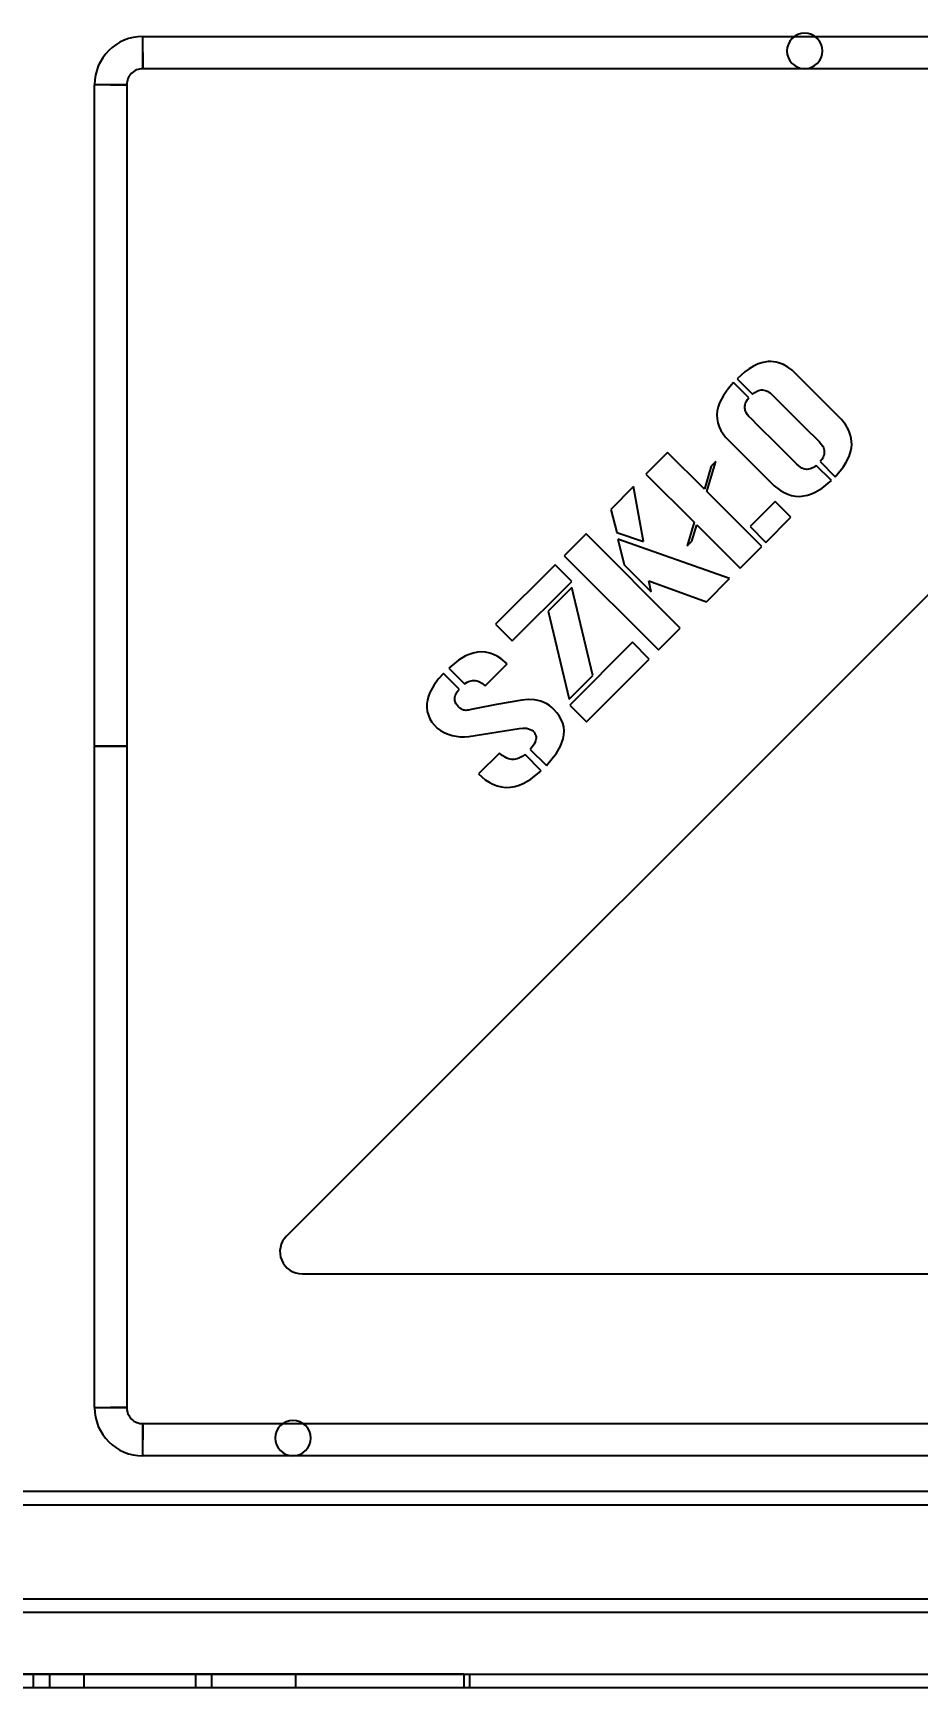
# Model space of a CAD drawing. Header units: millimetres. Extents: x 10366 to 13995, y 24552 to 29685.
# Drawn here: x 12901.8 to 13101.2, y 26691.2 to 27065.4 of the extents above; entities that cross this region are included whole.
import ezdxf

# ---------------------------------------------------------------- set-up
doc = ezdxf.new("R2010")
doc.units = ezdxf.units.MM
doc.header["$LTSCALE"] = 3
doc.layers.add('DomyÅ›lny', color=7, linetype='Continuous')
doc.styles.get("Standard").update_dxf_attribs({"font": 'arial.ttf'})
doc.dimstyles.new('MATEUSZ', dxfattribs={"dimtxt": 35, "dimasz": 16, "dimexe": 0.18, "dimexo": 0.0625, "dimgap": 0.09, "dimtad": 0, "dimdec": 0, "dimdsep": 46, "dimtxsty": 'Standard', "dimblk": 'DOT', "dimcen": 0.09, "dimse1": 1, "dimse2": 1, "dimadec": 0, "dimazin": 0, "dimtfac": 1, "dimtdec": 0, "dimtofl": 0, "dimtmove": 0, "dimatfit": 3, "dimfxl": 1, "dimtolj": 1, "dimtzin": 0, "dimlwd": 9, "dimlwe": 9, "dimarcsym": 0})

# ---------------------------------------------------------------- blocks, each defined once
blk = doc.blocks.new('_Dot')
at = {"color": 0, "linetype": 'ByBlock', "lineweight": -2}
blk.add_line((-0.5, 0), (-1, 0), dxfattribs=at)
at = {"color": 0, "linetype": 'ByBlock', "const_width": 0.5}
blk.add_lwpolyline([(-0.25, 0, 1), (0.25, 0, 1)], format="xyb", close=True, dxfattribs=at)
blk = doc.blocks.new('*D17')
at = {"color": 0, "lineweight": 9, "transparency": 16777216}
for p, q in [((12534.53, 26520.14), (12866.99, 26520.14)), ((13276.53, 26520.14), (12944.07, 26520.14))]:
    blk.add_line(p, q, dxfattribs=at)
at = {"layer": 'Defpoints', "color": 0, "transparency": 16777216}
for p in [(12518.53, 26720.42), (13292.53, 26720.42), (13292.53, 26520.14)]:
    blk.add_point(p, dxfattribs=at)
at = {"color": 0, "lineweight": 9, "transparency": 16777216, "xscale": 16, "yscale": 16, "zscale": 16, "rotation": 180}
blk.add_blockref('_Dot', (12518.53, 26520.14), dxfattribs=at)
at = {"color": 0, "lineweight": 9, "transparency": 16777216, "xscale": 16, "yscale": 16, "zscale": 16}
blk.add_blockref('_Dot', (13292.53, 26520.14), dxfattribs=at)
at = {"color": 0, "transparency": 16777216, "insert": (12905.53, 26520.14), "char_height": 35, "attachment_point": 5}
blk.add_mtext('\\A1;774', dxfattribs=at)

msp = doc.modelspace()

# ---------------------------------------------------------------- linework, layer by layer
at = {"layer": 'DomyÅ›lny'}
for p, q in [((12926.49, 27064.65), (13224.73, 27064.65)), ((13224.73, 27057.39), (12926.49, 27057.39)), ((12915.61, 26904.65), (12915.61, 27053.77)), ((12922.86, 27053.77), (12922.86, 26904.65)), ((13190.74, 27026.09), (12958.87, 26794.21)), ((13063.07, 26983.16), (13059.61, 26986.62)), ((13060.44, 26987.49), (13063.9, 26984.02)), ((13044.77, 26970.88), (13039.9, 26966.01)), ((13053.05, 26962.61), (13044.77, 26970.88)), ((13054.59, 26967.75), (13053.05, 26962.61)), ((13053.61, 26962.04), (13055.66, 26968.81)), ((13055.66, 26968.81), (13054.59, 26967.75)), ((13081.68, 26964.54), (13078.28, 26967.94)), ((13079.13, 26968.8), (13082.53, 26965.39)), ((13037.06, 26963.16), (13031.94, 26958.04)), ((13039.3, 26950.77), (13037.06, 26963.16)), ((13039.9, 26966.01), (13050.79, 26955.12)), ((13065.99, 26949.67), (13053.61, 26962.04)), ((13069.02, 26959.8), (13063.38, 26954.15)), ((13072.57, 26956.25), (13069.02, 26959.8)), ((13031.94, 26958.04), (13033.3, 26952.83)), ((13066.93, 26950.6), (13072.57, 26956.25)), ((13026.39, 26952.5), (13021.48, 26947.58)), ((13047.6, 26931.28), (13026.39, 26952.5)), ((13033.3, 26952.83), (13039.3, 26950.77)), ((13050.79, 26955.12), (13049.19, 26949.81)), ((13050.24, 26950.86), (13051.36, 26954.56)), ((13051.36, 26954.56), (13061.12, 26944.8)), ((13063.38, 26954.15), (13066.93, 26950.6)), ((13033.54, 26951.34), (13034.96, 26945.51)), ((13058.74, 26942.42), (13033.54, 26951.34)), ((13049.19, 26949.81), (13050.24, 26950.86)), ((13061.12, 26944.8), (13065.99, 26949.67)), ((13019.41, 26945.51), (13006.01, 26932.12)), ((13023.16, 26941.76), (13019.41, 26945.51)), ((13021.48, 26947.58), (13042.69, 26926.37)), ((13034.96, 26945.51), (13041.05, 26939.43)), ((13009.77, 26928.36), (13023.16, 26941.76)), ((13040.53, 26941.96), (13053.53, 26937.21)), ((13041.05, 26939.43), (13040.53, 26941.96)), ((13053.53, 26937.21), (13058.74, 26942.42)), ((13023.22, 26940.44), (13017.84, 26935.05)), ((13027.95, 26920.6), (13023.22, 26940.44)), ((13017.84, 26935.05), (13022.55, 26915.21)), ((13006.01, 26932.12), (13009.77, 26928.36)), ((13042.69, 26926.37), (13047.6, 26931.28)), ((13036.87, 26928.06), (13022.71, 26913.9)), ((13040.62, 26924.3), (13036.87, 26928.06)), ((12995.45, 26922.26), (12999.03, 26918.68)), ((13003.67, 26918.24), (13008.58, 26923.19)), ((13026.49, 26910.17), (13040.62, 26924.3)), ((12997.81, 26917.49), (12994.25, 26921.06)), ((13022.55, 26915.21), (13027.95, 26920.6)), ((13022.71, 26913.9), (13026.49, 26910.17)), ((12915.61, 26755.52), (12915.61, 26904.65)), ((12922.86, 26904.65), (12922.86, 26755.52)), ((13013.8, 26903.91), (13017.46, 26900.26)), ((13006.85, 26903.09), (13002.16, 26898.39)), ((13016.3, 26899.1), (13012.63, 26902.76)), ((12962.4, 26785.68), (13179.28, 26785.68)), ((12926.49, 26751.9), (13224.73, 26751.9)), ((13224.73, 26744.65), (12926.49, 26744.65)), ((13249.16, 26736.59), (12565.34, 26736.59)), ((13252.25, 26733.5), (12562.25, 26733.5)), ((12538.53, 26712.42), (13272.53, 26712.42)), ((12538.53, 26709.42), (13272.53, 26709.42)), ((12521.53, 26695.42), (13289.53, 26695.42)), ((12901.79, 26695.42), (12901.79, 26692.42)), ((12905.56, 26692.42), (12905.56, 26695.42)), ((12913.28, 26692.42), (12913.28, 26695.42)), ((12938.39, 26695.42), (12938.39, 26692.42)), ((12942.04, 26692.42), (12942.04, 26695.42)), ((12960.93, 26695.42), (12960.93, 26692.42)), ((12998.82, 26695.42), (12998.82, 26692.42)), ((13000.12, 26695.42), (13000.12, 26692.42)), ((12521.53, 26692.42), (13289.53, 26692.42))]:
    msp.add_line(p, q, dxfattribs=at)
for points in [[(12926.49, 27061.02, 0), (12926.49, 27064.65, 0)], [(12926.49, 27057.39, 0), (12926.12, 27057.38, 0), (12925.76, 27057.32, 0), (12925.41, 27057.23, 0), (12925.07, 27057.11, 0), (12924.74, 27056.95, 0), (12924.44, 27056.76, 0), (12924.15, 27056.54, 0), (12923.89, 27056.3, 0), (12923.66, 27056.04, 0), (12923.45, 27055.75, 0), (12923.27, 27055.45, 0), (12923.12, 27055.13, 0), (12923.01, 27054.8, 0), (12922.93, 27054.46, 0), (12922.88, 27054.12, 0), (12922.86, 27053.77, 0)], [(12919.23, 27053.77, 0), (12915.61, 27053.77, 0)], [(13082.53, 26965.39, 0), (13084.31, 26967.52, 0), (13085.05, 26968.69, 0), (13085.66, 26969.93, 0), (13086.08, 26971.25, 0), (13086.2, 26971.94, 0), (13086.26, 26972.63, 0), (13086.25, 26973.32, 0), (13086.17, 26974.01, 0), (13086.02, 26974.69, 0), (13085.8, 26975.35, 0), (13085.53, 26975.99, 0), (13084.83, 26977.18, 0), (13083.98, 26978.28, 0), (13076.18, 26986.14, 0), (13072.83, 26989.4, 0), (13071.89, 26990.1, 0), (13070.88, 26990.68, 0), (13069.79, 26991.1, 0), (13069.22, 26991.24, 0), (13068.64, 26991.33, 0), (13068.05, 26991.36, 0), (13067.47, 26991.35, 0), (13066.31, 26991.17, 0), (13065.2, 26990.82, 0), (13064.14, 26990.32, 0), (13063.14, 26989.72, 0), (13062.19, 26989.03, 0), (13060.44, 26987.49, 0)], [(13059.61, 26986.62, 0), (13058.4, 26985.22, 0), (13057.34, 26983.71, 0), (13056.49, 26982.06, 0), (13056.18, 26981.19, 0), (13055.97, 26980.28, 0), (13055.88, 26979.36, 0), (13055.91, 26978.44, 0), (13056.08, 26977.53, 0), (13056.37, 26976.65, 0), (13056.77, 26975.82, 0), (13057.27, 26975.04, 0), (13057.84, 26974.31, 0), (13058.48, 26973.64, 0)], [(13078.28, 26967.94, 0), (13077.65, 26967.49, 0), (13077.3, 26967.31, 0), (13076.94, 26967.18, 0), (13076.56, 26967.09, 0), (13076.17, 26967.06, 0), (13075.78, 26967.09, 0), (13075.41, 26967.19, 0), (13075.05, 26967.33, 0), (13074.71, 26967.52, 0), (13074.39, 26967.75, 0), (13073.82, 26968.27, 0), (13069.43, 26972.66, 0), (13065.04, 26977.05, 0), (13063.73, 26978.35, 0), (13063.09, 26979.01, 0), (13062.79, 26979.37, 0), (13062.54, 26979.75, 0), (13062.35, 26980.17, 0), (13062.28, 26980.39, 0), (13062.22, 26980.62, 0), (13062.19, 26980.84, 0), (13062.18, 26981.07, 0), (13062.2, 26981.31, 0), (13062.23, 26981.53, 0), (13062.36, 26981.98, 0), (13062.55, 26982.4, 0), (13062.79, 26982.79, 0), (13063.07, 26983.16, 0)], [(13063.9, 26984.02, 0), (13064.4, 26984.4, 0), (13064.94, 26984.71, 0), (13065.23, 26984.82, 0), (13065.53, 26984.91, 0), (13065.84, 26984.96, 0), (13066.16, 26984.97, 0), (13066.47, 26984.94, 0), (13066.77, 26984.87, 0), (13067.07, 26984.77, 0), (13067.35, 26984.63, 0), (13067.62, 26984.47, 0), (13067.87, 26984.29, 0), (13068.33, 26983.88, 0)], [(13068.33, 26983.88, 0), (13075.42, 26976.79, 0), (13078.97, 26973.24, 0), (13079.39, 26972.77, 0), (13079.74, 26972.25, 0), (13079.88, 26971.97, 0), (13079.98, 26971.68, 0), (13080.05, 26971.37, 0), (13080.08, 26971.06, 0), (13080.07, 26970.74, 0), (13080.02, 26970.43, 0), (13079.94, 26970.13, 0), (13079.82, 26969.84, 0), (13079.51, 26969.29, 0), (13079.13, 26968.8, 0)], [(13058.48, 26973.64, 0), (13068.77, 26963.37, 0), (13070.23, 26962.27, 0), (13071.02, 26961.81, 0), (13071.85, 26961.44, 0), (13072.72, 26961.17, 0), (13073.61, 26961.01, 0), (13074.52, 26960.97, 0), (13075.43, 26961.05, 0), (13076.32, 26961.24, 0), (13077.18, 26961.52, 0), (13078.01, 26961.89, 0), (13079.58, 26962.82, 0), (13081.68, 26964.54, 0)], [(13008.58, 26923.19, 0), (13007.16, 26924.4, 0), (13006.38, 26924.91, 0), (13005.55, 26925.33, 0), (13004.67, 26925.65, 0), (13003.75, 26925.84, 0), (13002.82, 26925.9, 0), (13001.89, 26925.83, 0), (13000.97, 26925.64, 0), (13000.08, 26925.35, 0), (12999.23, 26924.98, 0), (12997.62, 26924.03, 0), (12995.45, 26922.26, 0)], [(12994.25, 26921.06, 0), (12993.09, 26919.74, 0), (12992.05, 26918.31, 0), (12991.2, 26916.77, 0), (12990.88, 26915.95, 0), (12990.64, 26915.1, 0), (12990.51, 26914.22, 0), (12990.49, 26913.34, 0), (12990.61, 26912.47, 0), (12990.85, 26911.62, 0), (12991.21, 26910.82, 0), (12991.66, 26910.07, 0), (12992.2, 26909.37, 0), (12992.8, 26908.72, 0)], [(12999.03, 26918.68, 0), (12999.57, 26919.04, 0), (12999.86, 26919.19, 0), (13000.16, 26919.31, 0), (13000.47, 26919.4, 0), (13000.79, 26919.46, 0), (13001.11, 26919.48, 0), (13001.43, 26919.46, 0), (13001.75, 26919.4, 0), (13002.06, 26919.31, 0), (13002.36, 26919.18, 0), (13002.92, 26918.86, 0), (13003.67, 26918.24, 0)], [(12997.37, 26913.86, 0), (12997.21, 26914.05, 0), (12997.06, 26914.26, 0), (12996.94, 26914.48, 0), (12996.86, 26914.72, 0), (12996.8, 26914.97, 0), (12996.78, 26915.23, 0), (12996.79, 26915.48, 0), (12996.83, 26915.73, 0), (12996.9, 26915.98, 0), (12997.1, 26916.44, 0), (12997.36, 26916.88, 0), (12997.81, 26917.49, 0)], [(13019.22, 26912.84, 0), (13018.7, 26913.35, 0), (13018.14, 26913.8, 0), (13017.53, 26914.2, 0), (13016.89, 26914.53, 0), (13016.21, 26914.79, 0), (13015.52, 26914.98, 0), (13014.8, 26915.1, 0), (13013.36, 26915.17, 0), (13011.93, 26915.02, 0), (13006.24, 26914.01, 0), (13001.63, 26913.12, 0), (13000.48, 26912.89, 0), (12999.91, 26912.77, 0), (12999.62, 26912.73, 0), (12999.33, 26912.71, 0), (12999.03, 26912.74, 0), (12998.75, 26912.8, 0), (12998.47, 26912.9, 0), (12998.21, 26913.04, 0), (12997.97, 26913.21, 0), (12997.75, 26913.41, 0), (12997.55, 26913.62, 0), (12997.37, 26913.86, 0)], [(13017.46, 26900.26, 0), (13019.72, 26903.05, 0), (13020.61, 26904.61, 0), (13020.96, 26905.44, 0), (13021.23, 26906.3, 0), (13021.4, 26907.18, 0), (13021.45, 26908.08, 0), (13021.37, 26908.98, 0), (13021.15, 26909.85, 0), (13020.81, 26910.68, 0), (13020.36, 26911.46, 0), (13019.82, 26912.18, 0), (13019.22, 26912.84, 0)], [(12992.8, 26908.72, 0), (12993.58, 26908.19, 0), (12994.41, 26907.73, 0), (12995.28, 26907.36, 0), (12996.18, 26907.07, 0), (12997.11, 26906.87, 0), (12998.05, 26906.77, 0), (12999, 26906.76, 0), (12999.94, 26906.83, 0)], [(12999.94, 26906.83, 0), (13011.33, 26908.65, 0)], [(13011.33, 26908.65, 0), (13012.15, 26908.73, 0), (13012.57, 26908.72, 0), (13012.98, 26908.67, 0), (13013.39, 26908.57, 0), (13013.78, 26908.42, 0), (13014.15, 26908.23, 0), (13014.49, 26908, 0)], [(13014.49, 26908, 0), (13014.69, 26907.78, 0), (13014.85, 26907.54, 0), (13014.98, 26907.29, 0), (13015.07, 26907.01, 0), (13015.11, 26906.72, 0), (13015.11, 26906.43, 0), (13015.07, 26906.15, 0), (13015.01, 26905.87, 0), (13014.91, 26905.59, 0), (13014.66, 26905.08, 0), (13014.34, 26904.59, 0), (13013.8, 26903.91, 0)], [(13012.63, 26902.76, 0), (13011.97, 26902.29, 0), (13011.26, 26901.92, 0), (13010.87, 26901.79, 0), (13010.48, 26901.7, 0), (13010.08, 26901.66, 0), (13009.67, 26901.66, 0), (13009.28, 26901.71, 0), (13008.88, 26901.81, 0), (13008.51, 26901.96, 0), (13008.14, 26902.13, 0), (13007.47, 26902.57, 0), (13006.85, 26903.09, 0)], [(13002.16, 26898.39, 0), (13003.68, 26897.07, 0), (13004.52, 26896.52, 0), (13005.41, 26896.05, 0), (13006.34, 26895.69, 0), (13007.32, 26895.45, 0), (13008.32, 26895.35, 0), (13009.32, 26895.39, 0), (13010.31, 26895.56, 0), (13011.28, 26895.84, 0), (13012.21, 26896.23, 0), (13013.95, 26897.22, 0), (13016.3, 26899.1, 0)], [(12958.87, 26794.21, 0), (12958.39, 26793.65, 0), (12957.99, 26793.03, 0), (12957.69, 26792.36, 0), (12957.5, 26791.65, 0), (12957.41, 26790.92, 0), (12957.43, 26790.18, 0), (12957.55, 26789.46, 0), (12957.79, 26788.76, 0), (12958.12, 26788.1, 0), (12958.54, 26787.5, 0), (12959.05, 26786.97, 0), (12959.63, 26786.52, 0), (12960.27, 26786.15, 0), (12960.95, 26785.89, 0), (12961.67, 26785.73, 0), (12962.4, 26785.68, 0)], [(12915.61, 26755.52, 0), (12915.61, 26755.52, 0), (12915.61, 26755.52, 0), (12915.61, 26755.52, 0), (12915.61, 26755.52, 0), (12915.61, 26755.52, 0), (12915.61, 26755.52, 0), (12915.61, 26755.52, 0), (12915.61, 26755.52, 0), (12915.61, 26755.52, 0), (12915.61, 26755.52, 0), (12915.61, 26755.52, 0), (12915.61, 26755.52, 0), (12915.61, 26755.52, 0), (12915.63, 26755.52, 0), (12915.71, 26755.52, 0), (12916.05, 26755.52, 0), (12919.23, 26755.52, 0)], [(12922.86, 26755.52, 0), (12922.88, 26755.17, 0), (12922.93, 26754.8, 0), (12923.02, 26754.45, 0), (12923.15, 26754.11, 0), (12923.31, 26753.78, 0), (12923.49, 26753.48, 0), (12923.71, 26753.19, 0), (12923.95, 26752.93, 0), (12924.22, 26752.7, 0), (12924.5, 26752.49, 0), (12924.81, 26752.31, 0), (12925.13, 26752.16, 0), (12925.45, 26752.05, 0), (12925.79, 26751.97, 0), (12926.14, 26751.92, 0), (12926.49, 26751.9, 0)], [(12926.49, 26744.65, 0), (12926.49, 26744.65, 0), (12926.49, 26744.65, 0), (12926.49, 26744.65, 0), (12926.49, 26744.65, 0), (12926.49, 26744.65, 0), (12926.49, 26744.65, 0), (12926.49, 26744.65, 0), (12926.49, 26744.65, 0), (12926.49, 26744.65, 0), (12926.49, 26744.65, 0), (12926.49, 26744.65, 0), (12926.49, 26744.65, 0), (12926.49, 26744.65, 0), (12926.49, 26744.67, 0), (12926.49, 26744.75, 0), (12926.49, 26745.09, 0), (12926.49, 26748.27, 0)], [(12882.89, 26695.42, 0), (12925.2, 26695.42, 0), (12950.3, 26695.42, 0), (12956.7, 26695.42, 0), (12959.92, 26695.42, 0), (12960.73, 26695.42, 0), (12960.92, 26695.42, 0), (12960.93, 26695.42, 0), (12960.93, 26695.42, 0), (12960.93, 26695.42, 0), (12960.93, 26695.42, 0), (12960.93, 26695.42, 0), (12960.93, 26695.42, 0), (12960.93, 26695.42, 0), (12960.93, 26695.42, 0), (12960.93, 26695.42, 0), (12960.91, 26695.42, 0), (12946.52, 26695.42, 0), (12946.21, 26695.42, 0), (12912.17, 26695.42, 0), (12903.65, 26695.42, 0), (12899.49, 26695.42, 0)], [(12899.43, 26695.42, 0), (12909.21, 26695.42, 0), (12911.67, 26695.42, 0), (12912.9, 26695.42, 0), (12913.27, 26695.42, 0), (12913.28, 26695.42, 0), (12913.28, 26695.42, 0), (12913.28, 26695.42, 0), (12913.28, 26695.42, 0), (12913.28, 26695.42, 0), (12913.28, 26695.42, 0), (12913.28, 26695.42, 0), (12913.28, 26695.42, 0), (12913.28, 26695.42, 0), (12913.28, 26695.42, 0), (12913.28, 26695.42, 0), (12913.27, 26695.42, 0), (12913.13, 26695.42, 0), (12890.17, 26695.42, 0)]]:
    msp.add_polyline3d(points, dxfattribs=at)
for points in [[(12926.49, 27061.02, 0), (12926.49, 27057.39, 0)], [(12919.23, 27053.77, 0), (12922.86, 27053.77, 0)], [(12919.23, 26904.65, 0), (12915.61, 26904.65, 0)], [(12919.23, 26904.65, 0), (12915.61, 26904.65, 0)], [(12919.23, 26904.65, 0), (12922.86, 26904.65, 0)], [(12919.23, 26904.65, 0), (12922.86, 26904.65, 0)], [(12919.23, 26755.52, 0), (12922.86, 26755.52, 0)], [(12926.49, 26748.27, 0), (12926.49, 26751.9, 0)], [(12957.26, 26695.42, 0), (12946.94, 26695.42, 0), (12942.04, 26695.42, 0), (12942.04, 26695.42, 0), (12942.04, 26695.42, 0), (12942.04, 26695.42, 0), (12942.04, 26695.42, 0), (12942.04, 26695.42, 0), (12942.04, 26695.42, 0), (12942.04, 26695.42, 0), (12942.04, 26695.42, 0), (12942.04, 26695.42, 0), (12942.04, 26695.42, 0), (12942.04, 26695.42, 0), (12942.09, 26695.42, 0), (12942.3, 26695.42, 0), (12981.78, 26695.42, 0), (12991.37, 26695.42, 0), (12996.17, 26695.42, 0), (12998.57, 26695.42, 0), (12998.81, 26695.42, 0), (12998.82, 26695.42, 0), (12998.82, 26695.42, 0), (12998.82, 26695.42, 0), (12998.82, 26695.42, 0), (12998.82, 26695.42, 0), (12998.82, 26695.42, 0), (12998.82, 26695.42, 0), (12998.82, 26695.42, 0), (12998.82, 26695.42, 0), (12998.82, 26695.42, 0), (12998.8, 26695.42, 0), (12998.63, 26695.42, 0)]]:
    msp.add_polyline3d(points, close=True, dxfattribs=at)
for centre, radius, start, end in [((12926.49, 27053.77), 10.88, 90, 180), ((13075.67, 27061.39), 4, 0, 180), ((13075.67, 27061.39), 4, 180, 0), ((12926.49, 26755.52), 10.88, 180, 270), ((12960.34, 26748.65), 4, 0, 180), ((12960.34, 26748.65), 4, 180, 0)]:
    msp.add_arc(centre, radius, start, end, dxfattribs=at)

# ---------------------------------------------------------------- dimensions: what is measured, and where the dimension line sits
dim = msp.add_linear_dim(base=(13292.53, 26520.14), p1=(12518.53, 26720.42), p2=(13292.53, 26720.42), dimstyle='MATEUSZ')
dim.commit()
dim.dimension.update_dxf_attribs({"geometry": '*D17', "text_midpoint": (12905.53, 26520.14)})

doc.saveas('drawing.dxf')
